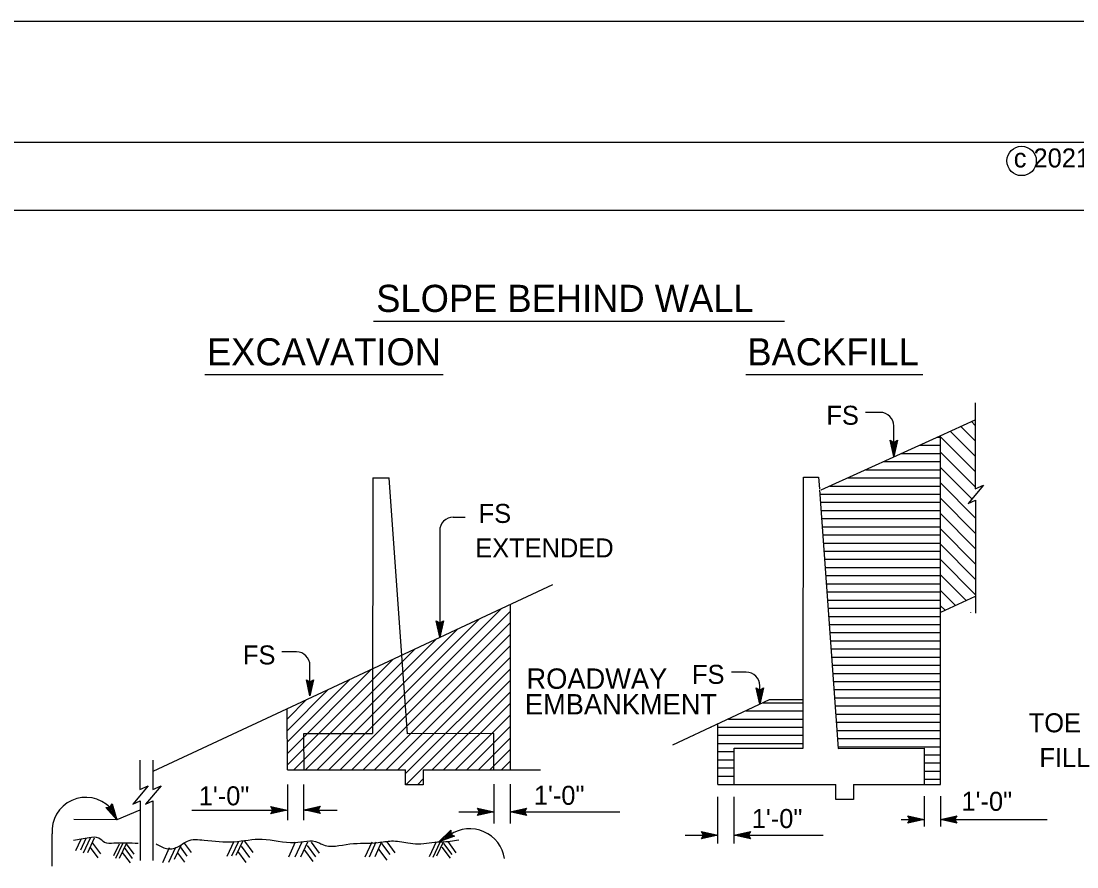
# Model space of a CAD drawing. Extents: x -894 to 866, y -476 to 714.
# Drawn here: x -534.5 to -145.8, y 402.1 to 713.6 of the extents above; entities that cross this region are included whole.
import ezdxf

# ---------------------------------------------------------------- set-up
doc = ezdxf.new("R2010")
doc.units = 0
for name, color, linetype in [('10 Sheet Format', 7, 'Continuous'), ('56 Stage 3 Anno', 7, 'Continuous'), ('57 Undefined', 7, 'Continuous'), ('59 Sndwall Anno', 7, 'Continuous'), ('60 Nongeo Data', 7, 'Continuous')]:
    doc.layers.add(name, color=color, linetype=linetype)

msp = doc.modelspace()

# ---------------------------------------------------------------- linework, layer by layer
at = {"layer": '10 Sheet Format'}
msp.add_line((-813.45, 643.96), (811.55, 643.96), dxfattribs=at)
for points in [[(-894.04, 713.56), (865.96, 713.56), (865.96, -476.44), (-894.04, -476.44)], [(-863.43, 668.96), (836.57, 668.96), (836.57, -431.04), (-863.43, -431.04)], [(-863.43, 668.96), (836.57, 668.96), (836.57, -431.04), (-863.43, -431.04)]]:
    msp.add_lwpolyline(points, close=True, dxfattribs=at)
msp.add_circle((-166.12, 662.07), 5.42, dxfattribs=at)
at = {"layer": '56 Stage 3 Anno'}
for p, q in [((-218.2, 569.46), (-223.61, 569.46)), ((-213.2, 553.23), (-213.2, 564.46)), ((-213.2, 553.23), (-214.53, 559.23)), ((-214.53, 559.23), (-214.53, 559.23)), ((-214.53, 559.23), (-213.2, 558.43)), ((-213.2, 554.62), (-214.17, 559)), ((-213.2, 555.99), (-213.82, 558.82)), ((-213.19, 557.37), (-213.46, 558.58)), ((-213.2, 558.43), (-211.86, 559.23)), ((-211.86, 559.23), (-213.2, 553.23)), ((-212.21, 559.01), (-213.2, 554.61)), ((-212.57, 558.78), (-213.2, 555.99)), ((-212.92, 558.6), (-213.19, 557.37)), ((-211.86, 559.23), (-211.86, 559.23)), ((-213.2, 553.23), (-213.2, 553.23)), ((-375.4, 530.86), (-370.96, 530.86)), ((-380.4, 525.85), (-380.36, 486.72)), ((-380.36, 486.72), (-381.69, 492.72)), ((-381.69, 492.72), (-381.69, 492.72)), ((-381.69, 492.72), (-380.36, 491.92)), ((-380.36, 488.11), (-381.34, 492.49)), ((-380.36, 489.49), (-380.99, 492.31)), ((-380.36, 490.87), (-380.63, 492.08)), ((-380.36, 491.92), (-379.02, 492.73)), ((-379.02, 492.73), (-380.36, 486.72)), ((-379.38, 492.51), (-380.36, 488.1)), ((-379.74, 492.27), (-380.36, 489.49)), ((-380.09, 492.1), (-380.36, 490.87)), ((-379.02, 492.73), (-379.02, 492.73)), ((-380.36, 486.72), (-380.36, 486.72)), ((-433.17, 481.25), (-438.58, 481.25)), ((-428.17, 465.02), (-428.17, 476.25)), ((-428.17, 465.02), (-429.5, 471.02)), ((-429.5, 471.02), (-429.5, 471.02)), ((-429.5, 471.02), (-428.17, 470.22)), ((-428.18, 466.41), (-429.14, 470.78)), ((-428.17, 467.78), (-428.8, 470.6)), ((-428.17, 470.22), (-426.83, 471.02)), ((-426.83, 471.02), (-428.17, 465.02)), ((-427.19, 470.8), (-428.17, 466.4)), ((-427.55, 470.56), (-428.17, 467.78)), ((-426.83, 471.02), (-426.83, 471.02)), ((-267.52, 473.81), (-272.93, 473.81)), ((-428.17, 469.16), (-428.44, 470.37)), ((-427.89, 470.39), (-428.17, 469.16)), ((-262.49, 461.98), (-263.82, 467.98)), ((-263.82, 467.98), (-263.82, 467.98)), ((-263.82, 467.98), (-262.49, 467.18)), ((-262.5, 463.37), (-263.46, 467.75)), ((-262.49, 464.75), (-263.12, 467.57)), ((-262.49, 466.13), (-262.76, 467.34)), ((-262.52, 462.01), (-262.52, 468.81)), ((-262.49, 467.18), (-261.15, 467.98)), ((-261.15, 467.98), (-262.49, 461.98)), ((-261.51, 467.77), (-262.49, 463.36)), ((-261.87, 467.53), (-262.49, 464.75)), ((-262.22, 467.36), (-262.49, 466.13)), ((-261.15, 467.98), (-261.15, 467.98)), ((-428.17, 465.02), (-428.17, 465.02)), ((-262.49, 461.98), (-262.49, 461.98)), ((-436.48, 432.4), (-436.47, 419.3)), ((-430.47, 419.31), (-430.47, 432.41)), ((-360.47, 432.48), (-360.46, 418.07)), ((-354.47, 432.48), (-354.46, 418.07)), ((-278.06, 427.83), (-278.05, 410.73)), ((-272.06, 427.84), (-272.05, 410.73)), ((-201.98, 428.06), (-201.97, 416.94)), ((-195.98, 428.06), (-195.97, 416.94)), ((-499.25, 419.39), (-503.37, 423.95)), ((-503.37, 423.95), (-503.37, 423.95)), ((-503.37, 423.95), (-501.82, 423.91)), ((-499.94, 420.6), (-502.94, 423.92)), ((-500.61, 421.79), (-502.55, 423.94)), ((-501.29, 422.99), (-502.13, 423.91)), ((-501.82, 423.91), (-501.05, 425.27)), ((-501.66, 424.2), (-501.29, 422.99)), ((-501.45, 424.52), (-500.61, 421.79)), ((-501.25, 424.9), (-499.93, 420.59)), ((-501.05, 425.27), (-501.05, 425.27)), ((-501.05, 425.27), (-499.25, 419.39)), ((-441.8, 422.96), (-442.6, 424.3)), ((-442.6, 424.3), (-442.6, 424.3)), ((-442.6, 424.3), (-436.6, 422.96)), ((-442.38, 423.94), (-437.98, 422.96)), ((-430.36, 423.11), (-424.36, 424.44)), ((-428.97, 423.11), (-424.6, 424.08)), ((-424.36, 424.44), (-425.16, 423.11)), ((-424.36, 424.44), (-424.36, 424.44)), ((-471.61, 423.01), (-436.75, 423.01)), ((-436.6, 422.96), (-442.6, 421.63)), ((-442.6, 421.63), (-441.8, 422.96)), ((-442.6, 421.63), (-442.6, 421.63)), ((-437.99, 422.95), (-442.36, 421.99)), ((-439.36, 422.96), (-442.18, 422.33)), ((-442.15, 423.58), (-439.36, 422.96)), ((-441.97, 423.24), (-440.74, 422.96)), ((-440.74, 422.96), (-441.95, 422.69)), ((-436.6, 422.96), (-436.6, 422.96)), ((-424.36, 421.77), (-430.36, 423.11)), ((-430.36, 423.11), (-430.36, 423.11)), ((-430.01, 423.01), (-418.16, 423.01)), ((-424.58, 422.13), (-428.98, 423.11)), ((-427.6, 423.11), (-424.78, 423.73)), ((-424.81, 422.49), (-427.6, 423.11)), ((-426.22, 423.11), (-425.01, 423.38)), ((-424.99, 422.83), (-426.22, 423.11)), ((-425.16, 423.11), (-424.36, 421.77)), ((-424.36, 421.77), (-424.36, 421.77)), ((-373.3, 422.36), (-360.46, 422.36)), ((-365.66, 422.36), (-366.46, 423.7)), ((-366.46, 423.7), (-366.46, 423.7)), ((-366.46, 423.7), (-360.46, 422.36)), ((-360.46, 422.36), (-366.46, 421.03)), ((-366.46, 421.03), (-365.66, 422.36)), ((-366.46, 421.03), (-366.46, 421.03)), ((-366.24, 423.35), (-361.84, 422.37)), ((-361.85, 422.36), (-366.23, 421.39)), ((-363.22, 422.37), (-366.05, 421.74)), ((-366.01, 422.99), (-363.22, 422.37)), ((-365.83, 422.64), (-364.6, 422.37)), ((-364.6, 422.37), (-365.81, 422.1)), ((-360.46, 422.36), (-360.46, 422.36)), ((-354.46, 422.36), (-348.46, 423.69)), ((-348.46, 421.02), (-354.46, 422.36)), ((-354.46, 422.36), (-354.46, 422.36)), ((-354.46, 422.36), (-314.07, 422.36)), ((-348.68, 421.38), (-353.08, 422.36)), ((-353.07, 422.37), (-348.69, 423.34)), ((-351.7, 422.36), (-348.87, 422.99)), ((-348.91, 421.74), (-351.7, 422.36)), ((-350.32, 422.36), (-349.11, 422.63)), ((-349.09, 422.09), (-350.32, 422.36)), ((-348.46, 423.69), (-349.26, 422.36)), ((-349.26, 422.36), (-348.46, 421.02)), ((-348.46, 423.69), (-348.46, 423.69)), ((-348.46, 421.02), (-348.46, 421.02)), ((-207.17, 419.49), (-207.97, 420.83)), ((-207.97, 420.83), (-207.97, 420.83)), ((-207.97, 420.83), (-201.97, 419.49)), ((-207.76, 420.47), (-203.35, 419.49)), ((-207.52, 420.11), (-204.74, 419.49)), ((-195.97, 419.49), (-189.97, 420.82)), ((-194.58, 419.49), (-190.21, 420.46)), ((-193.21, 419.49), (-190.39, 420.11)), ((-189.97, 420.82), (-190.77, 419.49)), ((-189.97, 420.82), (-189.97, 420.82)), ((-499.25, 419.39), (-499.25, 419.39)), ((-210.42, 419.49), (-201.97, 419.49)), ((-201.97, 419.49), (-207.97, 418.16)), ((-207.97, 418.16), (-207.17, 419.49)), ((-207.97, 418.16), (-207.97, 418.16)), ((-203.36, 419.49), (-207.74, 418.52)), ((-204.74, 419.49), (-207.56, 418.86)), ((-207.35, 419.77), (-206.12, 419.49)), ((-206.12, 419.49), (-207.33, 419.22)), ((-201.97, 419.49), (-201.97, 419.49)), ((-195.97, 419.49), (-156.72, 419.49)), ((-189.97, 418.15), (-195.97, 419.49)), ((-195.97, 419.49), (-195.97, 419.49)), ((-190.19, 418.5), (-194.59, 419.49)), ((-190.42, 418.86), (-193.21, 419.49)), ((-191.83, 419.49), (-190.62, 419.75)), ((-190.6, 419.21), (-191.83, 419.49)), ((-190.77, 419.49), (-189.97, 418.15)), ((-189.97, 418.15), (-189.97, 418.15)), ((-523.13, 402.38), (-523.13, 414.26)), ((-380.76, 411.35), (-376.34, 415.62)), ((-374.94, 413.34), (-380.76, 411.35)), ((-375.31, 413.53), (-379.58, 412.07)), ((-379.57, 412.08), (-376.35, 415.19)), ((-378.4, 412.79), (-376.32, 414.8)), ((-375.7, 413.72), (-378.4, 412.79)), ((-377.22, 413.51), (-376.33, 414.37)), ((-376.03, 413.92), (-377.22, 413.51)), ((-376.34, 415.62), (-376.34, 415.62)), ((-376.34, 415.62), (-376.33, 414.07)), ((-376.33, 414.07), (-374.94, 413.34)), ((-374.94, 413.34), (-374.94, 413.34)), ((-290.03, 413.76), (-277.99, 413.76)), ((-283.19, 413.76), (-283.99, 415.1)), ((-283.99, 415.1), (-283.99, 415.1)), ((-283.99, 415.1), (-277.99, 413.76)), ((-277.99, 413.76), (-283.99, 412.43)), ((-283.99, 412.43), (-283.19, 413.76)), ((-283.99, 412.43), (-283.99, 412.43)), ((-283.78, 414.75), (-279.37, 413.76)), ((-279.38, 413.76), (-283.76, 412.79)), ((-280.75, 413.77), (-283.58, 413.14)), ((-283.54, 414.39), (-280.75, 413.77)), ((-283.37, 414.04), (-282.14, 413.77)), ((-282.14, 413.77), (-283.35, 413.5)), ((-277.99, 413.76), (-277.99, 413.76)), ((-271.98, 413.76), (-265.98, 415.09)), ((-271.98, 413.76), (-239.22, 413.76)), ((-265.98, 412.42), (-271.98, 413.76)), ((-271.98, 413.76), (-271.98, 413.76)), ((-266.2, 412.78), (-270.6, 413.76)), ((-270.59, 413.77), (-266.22, 414.73)), ((-269.22, 413.76), (-266.4, 414.39)), ((-266.43, 413.14), (-269.22, 413.76)), ((-267.84, 413.76), (-266.63, 414.03)), ((-266.61, 413.49), (-267.84, 413.76)), ((-265.98, 415.09), (-266.78, 413.76)), ((-266.78, 413.76), (-265.98, 412.42)), ((-265.98, 415.09), (-265.98, 415.09)), ((-265.98, 412.42), (-265.98, 412.42)), ((-380.76, 411.35), (-380.76, 411.35))]:
    msp.add_line(p, q, dxfattribs=at)
for centre, radius, start, end in [((-218.2, 564.46), 5, 0, 90), ((-375.4, 525.86), 5, 90, 180.0569), ((-433.17, 476.25), 5, 0, 90), ((-267.52, 468.81), 5, 0, 90), ((-510.73, 415.23), 12.44, 44.1258, 184.7398), ((-369.26, 403.21), 12.9, 8.4194, 124.4926)]:
    msp.add_arc(centre, radius, start, end, dxfattribs=at)
at = {"layer": '57 Undefined'}
for p, q in [((-404.82, 603.1), (-253.37, 603.1)), ((-466.94, 583.42), (-379.15, 583.42)), ((-267.64, 583.42), (-202.51, 583.42))]:
    msp.add_line(p, q, dxfattribs=at)
at = {"layer": '59 Sndwall Anno'}
for p, q in [((-272, 445.74), (-246.6, 445.75)), ((-512.54, 412.19), (-514.49, 408.04)), ((-510.65, 412.58), (-512.69, 408.24)), ((-509.06, 412.7), (-511.68, 407.11)), ((-507.6, 412.69), (-510.15, 407.25)), ((-509.11, 409.22), (-506.27, 405.37)), ((-508.27, 410.82), (-505.33, 406.84)), ((-498.48, 410.46), (-500.52, 406.11)), ((-497.18, 410.6), (-499.73, 405.16)), ((-495.87, 410.6), (-498.42, 405.16)), ((-496.63, 409.15), (-493.69, 405.17)), ((-495.83, 410.59), (-492.98, 406.74)), ((-479.98, 409.06), (-482.53, 403.62)), ((-477.68, 409.17), (-480.23, 403.73)), ((-475.6, 410.21), (-478.15, 404.77)), ((-475.99, 409.43), (-473.47, 406.03)), ((-474.49, 410.81), (-471.97, 407.41)), ((-456.26, 411.36), (-458.81, 405.92)), ((-454.53, 411.48), (-457.08, 406.04)), ((-452.92, 411.71), (-455.47, 406.27)), ((-453.45, 409.69), (-450.42, 405.57)), ((-452.3, 411.53), (-449.26, 407.42)), ((-433.57, 411.13), (-436.12, 405.69)), ((-431.15, 411.13), (-433.7, 405.69)), ((-429.08, 411.13), (-431.63, 405.69)), ((-429.16, 409.92), (-426.12, 405.8)), ((-427.77, 411.18), (-424.74, 407.07)), ((-405.36, 411.13), (-407.91, 405.69)), ((-403.86, 411.13), (-406.41, 405.69)), ((-401.79, 411.25), (-404.34, 405.81)), ((-402.9, 408.65), (-399.86, 404.54)), ((-401.86, 410.72), (-398.82, 406.61)), ((-399.91, 411.3), (-396.87, 407.19)), ((-381.75, 411.25), (-384.3, 405.81)), ((-380.37, 411.02), (-382.92, 405.58)), ((-378.98, 411.48), (-381.54, 406.04)), ((-379.64, 409.34), (-376.6, 405.23)), ((-378.95, 410.72), (-375.91, 406.61)), ((-377.45, 411.41), (-374.41, 407.3)), ((-497.27, 407.42), (-494.42, 403.58)), ((-476.91, 407.24), (-474.39, 403.84)), ((-454.84, 407.84), (-451.8, 403.73)), ((-430.19, 408.19), (-427.15, 404.08))]:
    msp.add_line(p, q, dxfattribs=at)
for points in [[(-183.21, 559.02), (-188.37, 564.17)], [(-183.16, 564.62), (-184.6, 566.07)], [(-197.18, 560.34), (-195.99, 560.34)], [(-183.16, 547.65), (-195.99, 560.48)], [(-183.17, 553.32), (-192.27, 562.41)], [(-203.77, 557.34), (-195.99, 557.34)], [(-210.36, 554.34), (-195.99, 554.34)], [(-183.16, 541.99), (-195.99, 554.82)], [(-223.53, 548.34), (-195.99, 548.34)], [(-216.94, 551.34), (-195.99, 551.34)], [(-184.45, 537.62), (-195.99, 549.17)], [(-230.12, 545.34), (-195.99, 545.34)], [(-236.7, 542.34), (-195.99, 542.34)], [(-183.16, 530.68), (-195.99, 543.51)], [(-240.45, 539.34), (-195.99, 539.34)], [(-183.16, 525.02), (-195.99, 537.85)], [(-240.23, 536.34), (-195.99, 536.34)], [(-240.01, 533.34), (-195.99, 533.34)], [(-239.8, 530.34), (-195.99, 530.34)], [(-183.16, 519.36), (-195.99, 532.2)], [(-239.58, 527.34), (-195.99, 527.34)], [(-183.16, 513.71), (-195.99, 526.54)], [(-239.37, 524.34), (-195.99, 524.34)], [(-239.15, 521.34), (-195.99, 521.34)], [(-238.94, 518.34), (-195.99, 518.34)], [(-183.16, 508.05), (-195.99, 520.88)], [(-238.72, 515.34), (-195.99, 515.34)], [(-183.16, 502.39), (-195.99, 515.23)], [(-238.5, 512.34), (-195.99, 512.34)], [(-238.29, 509.34), (-195.99, 509.34)], [(-186.54, 500.12), (-195.99, 509.57)], [(-238.07, 506.34), (-195.99, 506.34)], [(-237.86, 503.34), (-195.99, 503.34)], [(-190.42, 498.35), (-195.99, 503.91)], [(-237.64, 500.34), (-195.99, 500.34)], [(-194.31, 496.58), (-195.99, 498.26)], [(-417.16, 437.72), (-357.76, 497.13)], [(-412.81, 437.84), (-354.48, 496.17)], [(-237.42, 497.34), (-195.99, 497.34)], [(-237.21, 494.34), (-195.99, 494.34)], [(-421.39, 437.74), (-365.72, 493.41)], [(-408.61, 437.79), (-354.48, 491.92)], [(-236.99, 491.34), (-195.99, 491.34)], [(-429.85, 437.77), (-381.64, 485.98)], [(-425.62, 437.75), (-373.68, 489.7)], [(-404.38, 437.78), (-354.48, 487.68)], [(-236.56, 488.34), (-195.99, 488.34)], [(-434.08, 437.78), (-389.6, 482.26)], [(-400.11, 437.81), (-354.48, 483.44)], [(-236.56, 485.34), (-195.99, 485.34)], [(-236.34, 482.34), (-195.99, 482.34)], [(-436.49, 439.61), (-397.56, 478.55)], [(-395.85, 437.82), (-354.48, 479.2)], [(-236.13, 479.34), (-195.99, 479.34)], [(-436.49, 443.85), (-405.52, 474.83)], [(-392.98, 436.45), (-354.48, 474.95)], [(-235.91, 476.34), (-195.99, 476.34)], [(-436.5, 448.09), (-413.47, 471.11)], [(-392.86, 432.33), (-354.48, 470.71)], [(-235.7, 473.34), (-195.99, 473.34)], [(-436.5, 452.33), (-421.43, 467.4)], [(-235.48, 470.34), (-195.99, 470.34)], [(-235.26, 467.34), (-195.99, 467.34)], [(-436.5, 456.57), (-429.39, 463.68)], [(-383.19, 437.76), (-354.48, 466.47)], [(-235.05, 464.34), (-195.99, 464.34)], [(-378.95, 437.76), (-354.48, 462.23)], [(-267.68, 459.53), (-246.59, 459.53)], [(-261.29, 462.53), (-246.58, 462.53)], [(-234.83, 461.34), (-195.99, 461.34)], [(-374.6, 437.86), (-354.48, 457.98)], [(-274.08, 456.53), (-246.59, 456.53)], [(-234.62, 458.34), (-195.99, 458.34)], [(-234.4, 455.34), (-195.99, 455.34)], [(-370.35, 437.87), (-354.48, 453.74)], [(-278.01, 453.53), (-246.59, 453.53)], [(-234.18, 452.34), (-195.99, 452.34)], [(-366.13, 437.84), (-354.48, 449.5)], [(-278.01, 450.53), (-246.6, 450.53)], [(-278.01, 447.53), (-246.6, 447.53)], [(-233.97, 449.34), (-195.99, 449.34)], [(-361.8, 437.94), (-354.48, 445.25)], [(-278.01, 444.53), (-272, 444.53)], [(-233.75, 446.34), (-195.99, 446.34)], [(-201.99, 443.34), (-195.99, 443.34)], [(-357.68, 437.82), (-354.48, 441.01)], [(-278.01, 441.53), (-272, 441.53)], [(-201.99, 440.34), (-195.99, 440.34)], [(-278, 438.53), (-272, 438.53)], [(-278, 435.53), (-272, 435.53)], [(-201.99, 437.34), (-195.99, 437.34)], [(-388.62, 432.33), (-386.48, 434.47)], [(-201.99, 434.34), (-195.99, 434.34)]]:
    msp.add_lwpolyline(points, dxfattribs=at)
at = {"layer": '60 Nongeo Data'}
for p, q in [((-183.17, 572.95), (-183.17, 541.25)), ((-196.12, 560.82), (-183.16, 566.73)), ((-196.27, 560.75), (-240.04, 540.82)), ((-195.99, 495.62), (-195.99, 560.8)), ((-404.98, 545.33), (-405.09, 451.14)), ((-404.98, 545.33), (-398.98, 545.31)), ((-394.28, 479.96), (-398.98, 545.31)), ((-246.58, 464.15), (-246.49, 545.59)), ((-246.49, 545.59), (-240.9, 545.58)), ((-240.9, 545.58), (-240.59, 541.34)), ((-240.56, 540.9), (-233.71, 445.73)), ((-240.56, 540.9), (-233.71, 445.73)), ((-180.12, 542.67), (-185.78, 535.93)), ((-183.17, 541.25), (-180.12, 542.67)), ((-185.78, 535.93), (-183.14, 537.16)), ((-183.14, 537.16), (-183.14, 495.46)), ((-338.92, 505.93), (-436.85, 460.2)), ((-183.16, 501.66), (-196.02, 495.8)), ((-354.48, 498.66), (-354.48, 437.79)), ((-195.99, 432.4), (-195.99, 496.22)), ((-392.2, 451.12), (-394.28, 479.96)), ((-259.1, 463.56), (-294.69, 446.87)), ((-246.61, 463.57), (-259.1, 463.56)), ((-246.6, 445.75), (-246.58, 464.15)), ((-436.85, 460.2), (-486.04, 437.23)), ((-436.49, 437.79), (-436.51, 460.36)), ((-430.5, 451.13), (-405.09, 451.14)), ((-405.09, 451.14), (-430.5, 451.13)), ((-430.5, 451.13), (-430.48, 437.77)), ((-360.48, 451.14), (-392.2, 451.12)), ((-360.48, 437.79), (-360.48, 451.14)), ((-277.99, 432.38), (-278.01, 454.69)), ((-272, 445.74), (-246.6, 445.75)), ((-271.99, 432.38), (-272, 445.74)), ((-233.71, 445.73), (-201.99, 445.76)), ((-233.71, 445.73), (-201.99, 445.76)), ((-201.99, 445.76), (-201.99, 432.4)), ((-201.99, 445.76), (-201.99, 432.4)), ((-490.76, 441.4), (-490.76, 430.51)), ((-486.07, 441.4), (-486.07, 430.51)), ((-436.49, 437.77), (-392.98, 437.78)), ((-425.29, 437.77), (-392.98, 437.78)), ((-392.98, 432.33), (-392.98, 437.78)), ((-386.47, 437.78), (-386.48, 432.33)), ((-386.47, 437.78), (-343.28, 437.79)), ((-487.71, 431.94), (-493.37, 425.19)), ((-490.76, 430.51), (-487.71, 431.94)), ((-483.02, 431.94), (-488.68, 425.19)), ((-486.07, 430.51), (-483.02, 431.94)), ((-386.48, 432.33), (-392.98, 432.33)), ((-234.49, 426.94), (-234.49, 432.41)), ((-227.98, 432.41), (-227.99, 426.94)), ((-493.37, 425.19), (-490.73, 426.42)), ((-490.73, 426.42), (-490.73, 404.43)), ((-488.68, 425.19), (-486.04, 426.42)), ((-486.04, 426.42), (-486.04, 404.43)), ((-227.99, 426.94), (-234.49, 426.94)), ((-490.84, 422.97), (-499.28, 419.36)), ((-499.28, 419.36), (-515.15, 419.5))]:
    msp.add_line(p, q, dxfattribs=at)
for points in [[(-195.99, 495.69), (-196, 495.7)], [(-184.79, 495.69), (-184.81, 495.7)], [(-280.56, 453.53), (-280.47, 453.53)], [(-269.37, 453.53), (-269.28, 453.53)], [(-293.27, 447.53), (-293.26, 447.53)], [(-286.92, 450.53), (-286.87, 450.53)], [(-275.72, 450.53), (-275.67, 450.53)], [(-278, 432.41), (-234.49, 432.41)], [(-227.98, 432.41), (-195.99, 432.41)]]:
    msp.add_lwpolyline(points, dxfattribs=at)
for points in [[(-491.42, 410.65), (-500.43, 410.76), (-503.78, 411.08), (-505.95, 412.66), (-509.5, 412.72), (-515.2, 411.81)], [(-484.85, 410.57), (-481.03, 408.85), (-477.13, 409.29), (-473.29, 411.58), (-467.19, 411.94), (-456.08, 411.35), (-445.77, 412.31), (-433.75, 411.08), (-425.19, 411.11), (-423.79, 410.38), (-413.48, 410.53), (-403.07, 411.04), (-398.12, 411.63), (-392.16, 410.94), (-388.3, 410.53), (-380.2, 411.31), (-379.65, 411.32), (-373.4, 411.98)]]:
    msp.add_spline(points, degree=3, dxfattribs=at)

# ---------------------------------------------------------------- texts
at = {"layer": '10 Sheet Format'}
msp.add_text('c 2021 California Department of Transportation', height=7, dxfattribs=at).set_placement((-169.01, 659.67))
at = {"layer": '57 Undefined'}
for s, height, p in [('SLOPE BEHIND WALL', 10, (-403.76, 606.45)), ('EXCAVATION', 10, (-466.12, 586.76)), ('BACKFILL', 10, (-267.11, 586.76)), ('FS ', 7, (-238, 564.9)), ('FS ', 7, (-366.06, 528.75)), ('EXTENDED', 7, (-367.31, 516.04)), ('FS ', 7, (-452.84, 476.63)), ('ROADWAY', 7.5, (-348.43, 467.66)), ('FS ', 7, (-287.49, 469.48)), ('EMBANKMENT', 7.5, (-349.03, 458.21)), ('TOE OF ', 7, (-163.49, 451.64)), ('FILL ', 7, (-159.56, 438.82)), ('1\'-0"', 7, (-469.13, 424.74)), ('1\'-0"', 7, (-345.72, 424.93)), ('1\'-0"', 7, (-188.25, 422.72)), ('1\'-0"', 7, (-265.47, 416.38))]:
    msp.add_text(s, height=height, dxfattribs=at).set_placement(p)

doc.saveas('drawing.dxf')
